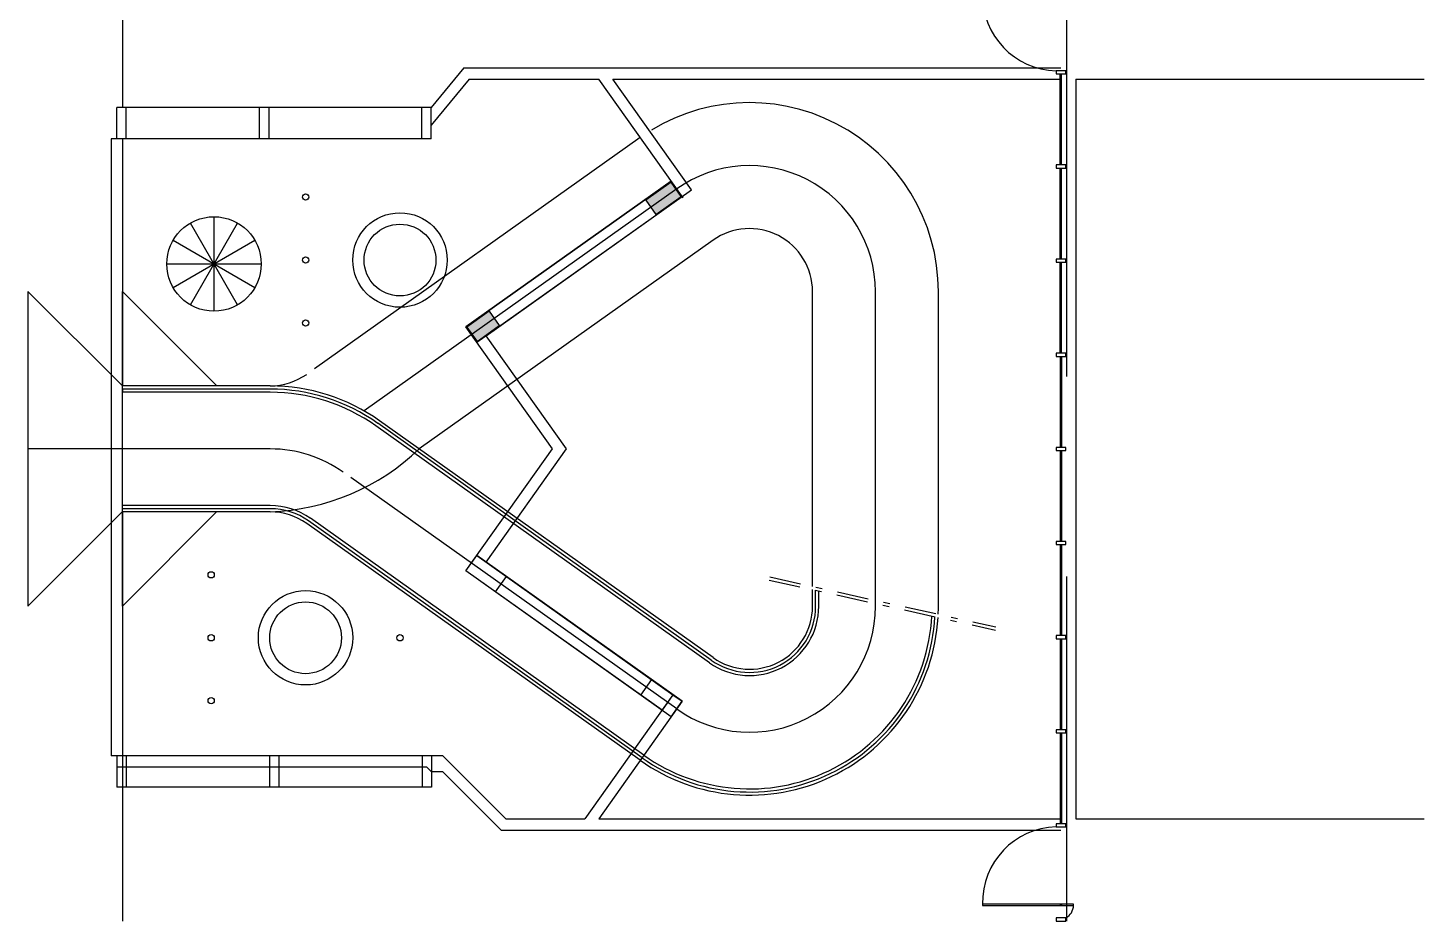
# Model space of a CAD drawing. Header units: millimetres. Extents: x 3605 to 3741, y 1123 to 1192.
# Drawn here: x 3718.39 to 3740.57, y 1149.95 to 1164.14 of the extents above; entities that cross this region are included whole.
import ezdxf

# ---------------------------------------------------------------- set-up
doc = ezdxf.new("R2010")
doc.units = ezdxf.units.MM
doc.linetypes.add('DASHDOT', pattern=[1, 0.5, -0.25, 0, -0.25])
doc.linetypes.add('HIDDEN', pattern=[9.525, 6.35, -3.175])
for name, color, linetype in [('ar-banco', 2, 'Continuous'), ('ar-cal', 2, 'Continuous'), ('ar-ci', 1, 'Continuous'), ('ar-espelho', 1, 'Continuous'), ('ar-esq', 2, 'Continuous'), ('ar-piso', 1, 'Continuous'), ('ar-proj', 1, 'HIDDEN'), ('ar-projarmario', 1, 'HIDDEN'), ('ar-reboco', 2, 'Continuous'), ('cal', 2, 'Continuous'), ('chafariz', 1, 'Continuous'), ('corrimao', 2, 'Continuous'), ('esq-01', 1, 'Continuous'), ('esq-02', 1, 'Continuous'), ('estc', 5, 'Continuous'), ('h-estc', 3, 'Continuous'), ('nivel', 1, 'Continuous'), ('proj', 1, 'HIDDEN'), ('tracej', 1, 'DASHDOT')]:
    doc.layers.add(name, color=color, linetype=linetype)

# ---------------------------------------------------------------- blocks, each defined once
blk = doc.blocks.new('esq50-01p')
at = {"layer": 'esq-01'}
for points in [[(-7.45, 0.079), (-7.5, 0.079), (-7.5, -0.075), (-7.45, -0.075)], [(-5.955, 0.079), (-6.005, 0.079), (-6.005, -0.075), (-5.955, -0.075)], [(-4.46, 0.079), (-4.51, 0.079), (-4.51, -0.075), (-4.46, -0.075)], [(-2.965, 0.079), (-3.015, 0.079), (-3.015, -0.075), (-2.965, -0.075)], [(-1.47, 0.079), (-1.52, 0.079), (-1.52, -0.075), (-1.47, -0.075)], [(0.025, 0.079), (-0.025, 0.079), (-0.025, -0.075), (0.025, -0.075)], [(1.52, 0.079), (1.47, 0.079), (1.47, -0.075), (1.52, -0.075)], [(3.015, 0.079), (2.965, 0.079), (2.965, -0.075), (3.015, -0.075)], [(4.51, 0.079), (4.46, 0.079), (4.46, -0.075), (4.51, -0.075)], [(6.005, 0.079), (5.955, 0.079), (5.955, -0.075), (6.005, -0.075)], [(7.5, 0.079), (7.45, 0.079), (7.45, -0.075), (7.5, -0.075)]]:
    blk.add_lwpolyline(points, close=True, dxfattribs=at)
at = {"layer": 'esq-02'}
for p, q in [((-4.51, 0.01), (-5.955, 0.01)), ((-3.015, 0.01), (-4.46, 0.01)), ((-1.52, 0.01), (-2.965, 0.01)), ((-1.47, 0.01), (-0.025, 0.01)), ((0.025, 0.01), (1.47, 0.01)), ((1.52, 0.01), (2.965, 0.01)), ((3.015, 0.01), (4.46, 0.01)), ((4.51, 0.01), (5.955, 0.01)), ((-4.51, -0.01), (-5.955, -0.01)), ((-3.015, -0.01), (-4.46, -0.01)), ((-1.52, -0.01), (-2.965, -0.01)), ((-1.47, -0.01), (-0.025, -0.01)), ((0.025, -0.01), (1.47, -0.01)), ((1.52, -0.01), (2.965, -0.01)), ((3.015, -0.01), (4.46, -0.01)), ((4.51, -0.01), (5.955, -0.01))]:
    blk.add_line(p, q, dxfattribs=at)
for points in [[(-7.25, 0.202), (-7.23, 0.202), (-7.23, -1.243), (-7.25, -1.243)], [(7.25, 0.202), (7.23, 0.202), (7.23, -1.243), (7.25, -1.243)]]:
    blk.add_lwpolyline(points, close=True, dxfattribs=at)
for centre in [(-7.24, 0.002), (7.24, 0.002)]:
    blk.add_circle(centre, 0.01, dxfattribs=at)
at = {"layer": 'nivel'}
for centre, radius, start, end in [((-7.24, -0.038), 0.241, 92.3821, 150.7879), ((7.24, -0.038), 0.241, 29.2121, 87.6179), ((-7.204, -0.045), 1.199, 268.7246, 358.5449), ((7.203, -0.045), 1.199, 181.4551, 271.2754)]:
    blk.add_arc(centre, radius, start, end, dxfattribs=at)

msp = doc.modelspace()

# ---------------------------------------------------------------- hatches: boundary and pattern name
at = {"layer": 'h-estc'}
h = msp.add_hatch(color=256, dxfattribs=at)
h.paths.add_polyline_path([(3728.687, 1161.576), (3728.606, 1161.69), (3728.203, 1161.404), (3728.284, 1161.29)])
h.paths.add_polyline_path([(3728.284, 1161.29), (3728.365, 1161.175), (3728.768, 1161.462), (3728.687, 1161.576)])
h = msp.add_hatch(color=3, dxfattribs=at)
h.paths.add_polyline_path([(3725.715, 1159.637), (3725.361, 1159.386), (3725.442, 1159.272), (3725.796, 1159.523)])
h.paths.add_polyline_path([(3725.796, 1159.523), (3725.442, 1159.272), (3725.523, 1159.158), (3725.877, 1159.409)])

# ---------------------------------------------------------------- linework, layer by layer
at = {"layer": 'ar-banco'}
for centre, radius in [((3724.299, 1160.451), 0.75), ((3724.299, 1160.451), 0.57), ((3722.799, 1154.451), 0.75), ((3722.799, 1154.451), 0.57)]:
    msp.add_circle(centre, radius, dxfattribs=at)
at = {"layer": 'ar-cal'}
for p, q in [((3725.315, 1163.506), (3724.795, 1162.876)), ((3725.315, 1163.506), (3734.799, 1163.506)), ((3725.4, 1163.326), (3724.795, 1162.593)), ((3725.4, 1163.326), (3727.459, 1163.326)), ((3728.799, 1161.439), (3727.459, 1163.326)), ((3728.931, 1161.565), (3727.68, 1163.326)), ((3727.68, 1163.326), (3734.799, 1163.326)), ((3735.039, 1163.326), (3735.039, 1151.576)), ((3735.039, 1163.326), (3740.569, 1163.326)), ((3724.795, 1162.876), (3719.799, 1162.876)), ((3719.799, 1162.376), (3719.799, 1162.876)), ((3724.795, 1162.376), (3724.795, 1162.876)), ((3724.795, 1162.376), (3719.799, 1162.376)), ((3725.668, 1159.248), (3728.931, 1161.565)), ((3726.723, 1157.451), (3725.347, 1159.388)), ((3726.943, 1157.451), (3725.668, 1159.248)), ((3725.347, 1155.514), (3726.723, 1157.451)), ((3725.668, 1155.654), (3726.943, 1157.451)), ((3728.782, 1153.443), (3725.521, 1155.759)), ((3728.609, 1153.198), (3725.347, 1155.514)), ((3728.636, 1153.547), (3727.236, 1151.576)), ((3728.782, 1153.443), (3727.457, 1151.576)), ((3724.799, 1152.576), (3719.799, 1152.576)), ((3719.799, 1152.576), (3719.799, 1152.076)), ((3724.799, 1152.576), (3724.799, 1152.076)), ((3724.799, 1152.576), (3724.799, 1152.076)), ((3724.979, 1152.576), (3724.799, 1152.576)), ((3725.979, 1151.576), (3724.979, 1152.576)), ((3724.979, 1152.322), (3724.799, 1152.322)), ((3725.905, 1151.396), (3724.979, 1152.322)), ((3724.799, 1152.076), (3719.799, 1152.076)), ((3725.979, 1151.576), (3727.236, 1151.576)), ((3727.457, 1151.576), (3734.799, 1151.576)), ((3735.039, 1151.576), (3740.569, 1151.576)), ((3725.905, 1151.396), (3734.799, 1151.396))]:
    msp.add_line(p, q, dxfattribs=at)
at = {"layer": 'ar-ci'}
msp.add_line((3718.388, 1159.95), (3718.388, 1154.953), dxfattribs=at)
at = {"layer": 'ar-espelho'}
for p, q in [((3721.719, 1159.739), (3720.969, 1161.038)), ((3720.969, 1159.739), (3721.719, 1161.038)), ((3721.344, 1161.139), (3721.344, 1159.639)), ((3720.695, 1160.764), (3721.994, 1160.014)), ((3720.695, 1160.014), (3721.994, 1160.764)), ((3720.594, 1160.389), (3722.094, 1160.389))]:
    msp.add_line(p, q, dxfattribs=at)
msp.add_circle((3721.344, 1160.389), 0.75, dxfattribs=at)
at = {"layer": 'ar-piso'}
for p, q in [((3719.709, 1162.376), (3719.709, 1158.631)), ((3719.889, 1162.376), (3719.709, 1162.376)), ((3719.889, 1162.376), (3719.889, 1158.451)), ((3725.347, 1159.388), (3728.609, 1161.704)), ((3719.889, 1158.451), (3719.889, 1159.951)), ((3719.889, 1154.951), (3719.889, 1156.451)), ((3719.889, 1156.451), (3719.889, 1152.576)), ((3719.709, 1156.274), (3719.709, 1152.576)), ((3725.521, 1155.759), (3728.636, 1153.547)), ((3728.462, 1153.302), (3725.347, 1155.514)), ((3728.636, 1153.547), (3728.462, 1153.302)), ((3728.636, 1153.547), (3728.782, 1153.443)), ((3719.889, 1152.576), (3719.709, 1152.576))]:
    msp.add_line(p, q, dxfattribs=at)
at = {"layer": 'ar-proj'}
for p, q in [((3719.889, 1164.951), (3719.889, 1162.876)), ((3719.949, 1162.376), (3719.949, 1162.876)), ((3722.064, 1162.876), (3722.064, 1162.376)), ((3722.214, 1162.876), (3722.214, 1162.376)), ((3724.645, 1162.376), (3724.645, 1162.876)), ((3719.709, 1158.631), (3719.709, 1156.274)), ((3719.889, 1156.451), (3719.889, 1158.451)), ((3719.889, 1152.576), (3719.889, 1149.951)), ((3719.949, 1152.576), (3719.949, 1152.076)), ((3722.224, 1152.576), (3722.224, 1152.076)), ((3722.374, 1152.576), (3722.374, 1152.076)), ((3724.649, 1152.576), (3724.649, 1152.076)), ((3724.725, 1152.396), (3719.799, 1152.396)), ((3724.799, 1152.322), (3724.725, 1152.396))]:
    msp.add_line(p, q, dxfattribs=at)
at = {"layer": 'ar-projarmario'}
for p, q in [((3734.889, 1164.951), (3734.889, 1149.951)), ((3724.389, 1162.376), (3719.889, 1162.376)), ((3724.799, 1152.576), (3719.889, 1152.576))]:
    msp.add_line(p, q, dxfattribs=at)
at = {"layer": 'ar-reboco'}
msp.add_lwpolyline([(3728.782, 1161.46), (3728.609, 1161.704), (3725.347, 1159.388), (3725.521, 1159.144)], close=True, dxfattribs=at)
at = {"layer": 'cal'}
for p, q in [((3718.388, 1159.953), (3719.889, 1158.451)), ((3722.238, 1158.451), (3719.889, 1158.451)), ((3729.274, 1154.136), (3723.975, 1157.899)), ((3718.388, 1154.953), (3719.886, 1156.451)), ((3722.238, 1156.451), (3719.886, 1156.451)), ((3728.116, 1152.505), (3722.817, 1156.268)), ((3730.853, 1154.951), (3730.853, 1155.216))]:
    msp.add_line(p, q, dxfattribs=at)
for centre, radius, start, end in [((3722.235, 1159.467), 1.015, 270.1352, 304.9646), ((3722.238, 1155.451), 3, 54.6425, 90), ((3722.235, 1155.436), 1.015, 55.0354, 89.8648), ((3729.853, 1154.951), 1, 234.623, 0), ((3729.853, 1154.951), 3, 357.6004, 0), ((3729.853, 1154.951), 3, 234.623, 356.6319)]:
    msp.add_arc(centre, radius, start, end, dxfattribs=at)
at = {"layer": 'chafariz'}
for centre in [(3722.799, 1161.451), (3722.799, 1160.451), (3722.799, 1159.451), (3721.299, 1155.451), (3721.299, 1154.451), (3724.299, 1154.451), (3721.299, 1153.451)]:
    msp.add_circle(centre, 0.05, dxfattribs=at)
at = {"layer": 'corrimao'}
for p, q in [((3722.238, 1158.401), (3719.889, 1158.401)), ((3719.889, 1158.401), (3719.889, 1158.351)), ((3722.238, 1158.351), (3719.889, 1158.351)), ((3729.216, 1154.054), (3723.917, 1157.818)), ((3729.245, 1154.095), (3723.946, 1157.858)), ((3722.238, 1156.551), (3719.889, 1156.551)), ((3719.889, 1156.501), (3719.889, 1156.551)), ((3722.238, 1156.501), (3719.889, 1156.501)), ((3728.174, 1152.587), (3722.875, 1156.349)), ((3728.145, 1152.546), (3722.846, 1156.309)), ((3730.903, 1154.951), (3730.903, 1155.205)), ((3730.953, 1154.951), (3730.953, 1155.194))]:
    msp.add_line(p, q, dxfattribs=at)
for centre, radius, start, end in [((3722.238, 1155.451), 2.95, 54.6425, 90), ((3722.238, 1155.451), 2.9, 54.6425, 90), ((3722.235, 1155.436), 1.115, 55.0354, 89.8648), ((3722.235, 1155.436), 1.065, 55.0354, 89.8648), ((3729.853, 1154.951), 2.95, 234.623, 356.7873), ((3729.853, 1154.951), 2.9, 234.623, 356.9482), ((3729.853, 1154.951), 1.1, 234.623, 0), ((3729.853, 1154.951), 1.05, 234.623, 0)]:
    msp.add_arc(centre, radius, start, end, dxfattribs=at)
at = {"layer": 'estc'}
for p, q in [((3728.203, 1161.404), (3728.365, 1161.175)), ((3725.715, 1159.637), (3725.877, 1159.409))]:
    msp.add_line(p, q, dxfattribs=at)
for points in [[(3728.365, 1161.175), (3728.768, 1161.462), (3728.606, 1161.69), (3728.203, 1161.404)], [(3725.715, 1159.637), (3725.361, 1159.386), (3725.523, 1159.158), (3725.877, 1159.409)]]:
    msp.add_lwpolyline(points, dxfattribs=at)
at = {"layer": 'proj'}
for p, q in [((3728.116, 1162.397), (3722.817, 1158.634)), ((3728.695, 1161.582), (3723.728, 1158.055)), ((3729.274, 1160.767), (3724.605, 1157.451)), ((3719.888, 1159.953), (3721.389, 1158.451)), ((3719.889, 1159.953), (3719.889, 1158.455)), ((3730.853, 1155.267), (3730.853, 1159.951)), ((3731.853, 1154.951), (3731.853, 1159.951)), ((3732.853, 1154.951), (3732.853, 1159.951)), ((3722.238, 1157.451), (3718.388, 1157.451)), ((3728.695, 1153.32), (3723.396, 1157.084)), ((3719.888, 1156.451), (3719.888, 1154.953)), ((3719.888, 1154.953), (3721.386, 1156.451)), ((3725.347, 1155.514), (3725.521, 1155.759)), ((3725.816, 1155.181), (3725.99, 1155.426)), ((3728.124, 1153.542), (3728.298, 1153.787)), ((3728.609, 1153.198), (3728.782, 1153.443))]:
    msp.add_line(p, q, dxfattribs=at)
for centre, radius, start, end in [((3729.853, 1159.951), 3, 0, 125.377), ((3729.853, 1159.951), 2, 0, 125.377), ((3729.853, 1159.951), 1, 0, 125.377), ((3722.238, 1155.451), 2, 54.6425, 90), ((3722.099, 1160.083), 3.635, 272.1935, 313.6024), ((3729.853, 1154.951), 2, 234.623, 0)]:
    msp.add_arc(centre, radius, start, end, dxfattribs=at)
at = {"layer": 'tracej'}
for p, q in [((3730.165, 1155.368), (3733.758, 1154.574)), ((3730.176, 1155.417), (3733.768, 1154.623))]:
    msp.add_line(p, q, dxfattribs=at)

# ---------------------------------------------------------------- block references
at = {"layer": 'ar-esq', "rotation": 270}
msp.add_blockref('esq50-01p', (3734.799, 1157.451), dxfattribs=at)

doc.saveas('drawing.dxf')
